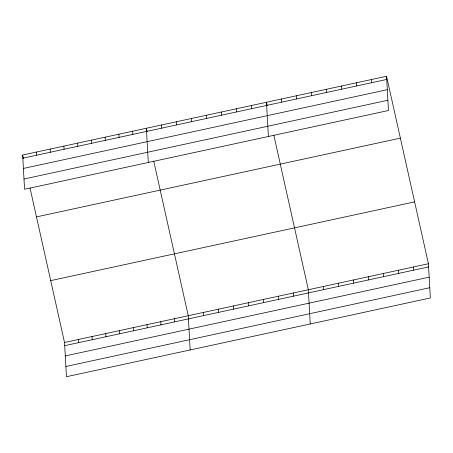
<?xml version="1.0" encoding="UTF-8"?>
<svg xmlns="http://www.w3.org/2000/svg" width="453" height="453" viewBox="0 0 453 453"><rect width="100%" height="100%" fill="white"/><g stroke="black" fill="none" stroke-linecap="round" stroke-linejoin="round"><path stroke-width="0.68" d="M386.556 76.268L388.47 110.498L24.564 189.258L22.65 155.028L386.556 76.268L428.436 263.742L430.35 297.972L66.444 376.732L64.53 342.502L30.023 188.023M22.826 158.199L386.737 79.439M23.403 168.448L387.309 89.688M23.992 179.009L387.898 100.249M36.472 216.891L400.378 138.131M50.708 280.634L414.614 201.874M64.53 342.502L428.436 263.742M64.705 345.673L428.612 266.913M65.277 355.922L429.189 277.162M65.866 366.483L429.778 287.723M267.236 105.696L266.472 102.259L268.386 136.489M273.839 135.254L308.346 289.733L310.26 323.963M147.146 131.687L146.381 128.25L148.295 162.48M153.748 161.245L188.255 315.724L190.169 349.954M22.65 155.028L23.42 158.465M413.425 266.987L413.6 270.164M398.414 270.237L398.589 273.414M383.402 273.487L383.578 276.658M371.545 79.513L371.726 82.689M368.391 276.738L368.566 279.909M356.539 82.763L356.715 85.94M353.38 279.982L353.555 283.159M341.528 86.013L341.704 89.184M338.368 283.233L338.544 286.409M326.517 89.264L326.692 92.435M323.357 286.483L323.533 289.654M311.505 92.508L311.681 95.685M296.494 95.759L296.67 98.935M293.334 292.978L293.51 296.154M281.483 99.009L281.658 102.18M278.323 296.228L278.499 299.405M263.312 299.478L263.487 302.649M251.46 105.504L251.636 108.68M248.301 302.729L248.476 305.9M236.449 108.754L236.625 111.931M233.289 305.973L233.465 309.15M221.438 112.004L221.613 115.175M218.278 309.223L218.454 312.4M206.426 115.255L206.602 118.426M203.267 312.474L203.442 315.645M191.415 118.499L191.591 121.676M176.404 121.749L176.579 124.926M174.507 318.697L174.688 321.868M161.393 125L161.568 128.171M160.758 321.67L160.94 324.846M147.015 324.648L147.191 327.819M132.633 131.223L132.808 134.399M133.267 327.621L133.442 330.798M118.884 134.196L119.06 137.372M119.518 330.599L119.694 333.77M105.136 137.174L105.311 140.345M105.77 333.572L105.945 336.749M91.387 140.147L91.568 143.324M92.021 336.551L92.202 339.722M77.639 143.125L77.82 146.296M78.273 339.524L78.454 342.7M63.896 146.098L64.071 149.275M50.147 149.077L50.323 152.248M36.399 152.049L36.574 155.226"/></g></svg>
